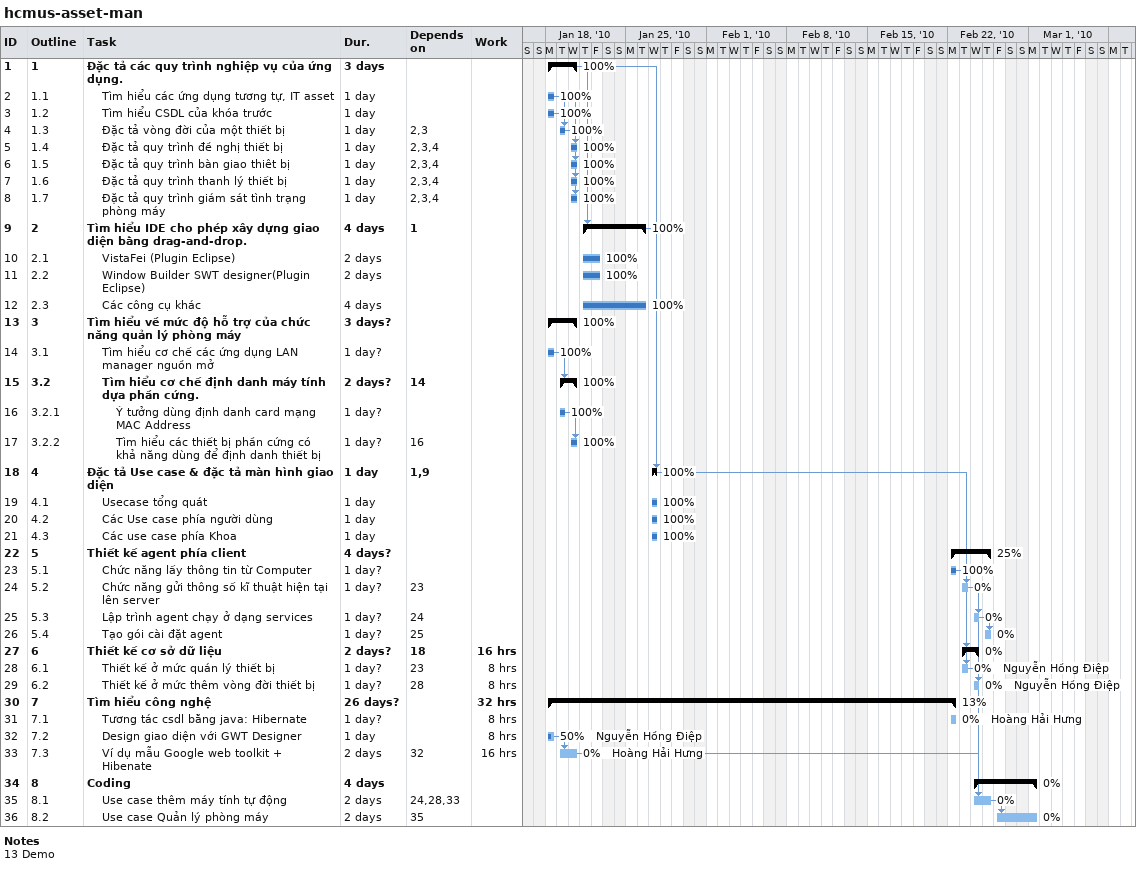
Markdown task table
hcmus-asset-man

| ID | WBS | Task | Duration | Start | Finish | Predecessors | Resources | % complete | Work (h) |
|---|---|---|---|---|---|---|---|---|---|
| 1 | 1 | **Đặc tả các quy trình nghiệp vụ của ứng dụng.** | 3d | 2010-01-18 | 2010-01-20 |  |  | 100 |  |
| 2 | 1.1 | Tìm hiểu các ứng dụng tương tự, IT asset | 1d | 2010-01-18 | 2010-01-18 |  |  | 100 |  |
| 3 | 1.2 | Tìm hiểu CSDL của khóa trước | 1d | 2010-01-18 | 2010-01-18 |  |  | 100 |  |
| 4 | 1.3 | Đặc tả vòng đời của một thiết bị | 1d | 2010-01-19 | 2010-01-19 | 2, 3 |  | 100 |  |
| 5 | 1.4 | Đặc tả quy trình đề nghị thiết bị | 1d | 2010-01-20 | 2010-01-20 | 2, 3, 4 |  | 100 |  |
| 6 | 1.5 | Đặc tả quy trình bàn giao thiêt bị | 1d | 2010-01-20 | 2010-01-20 | 2, 3, 4 |  | 100 |  |
| 7 | 1.6 | Đặc tả quy trình thanh lý thiết bị | 1d | 2010-01-20 | 2010-01-20 | 2, 3, 4 |  | 100 |  |
| 8 | 1.7 | Đặc tả quy trình giám sát tình trạng phòng máy | 1d | 2010-01-20 | 2010-01-20 | 2, 3, 4 |  | 100 |  |
| 9 | 2 | **Tìm hiểu IDE cho phép xây dựng giao diện bằng drag-and-drop.** | 4d | 2010-01-21 | 2010-01-26 | 1 |  | 100 |  |
| 10 | 2.1 | VistaFei (Plugin Eclipse) | 2d | 2010-01-21 | 2010-01-22 |  |  | 100 |  |
| 11 | 2.2 | Window Builder SWT designer(Plugin Eclipse) | 2d | 2010-01-21 | 2010-01-22 |  |  | 100 |  |
| 12 | 2.3 | Các công cụ khác | 4d | 2010-01-21 | 2010-01-26 |  |  | 100 |  |
| 13 | 3 | **Tìm hiểu về mức độ hỗ trợ của chức năng quản lý phòng máy** | 3d? | 2010-01-18 | 2010-01-20 |  |  | 100 |  |
| 14 | 3.1 | Tìm hiểu cơ chế các ứng dụng LAN manager nguồn mở | 1d? | 2010-01-18 | 2010-01-18 |  |  | 100 |  |
| 15 | 3.2 | **Tìm hiểu cơ chế định danh máy tính dựa phần cứng.** | 2d? | 2010-01-19 | 2010-01-20 | 14 |  | 100 |  |
| 16 | 3.2.1 | Ý tưởng dùng định danh card mạng MAC Address | 1d? | 2010-01-19 | 2010-01-19 |  |  | 100 |  |
| 17 | 3.2.2 | Tìm hiểu các thiết bị phần cứng có khả năng dùng để định danh thiết bị | 1d? | 2010-01-20 | 2010-01-20 | 16 |  | 100 |  |
| 18 | 4 | **Đặc tả Use case & đặc tả màn hình giao diện** | 1d | 2010-01-27 | 2010-01-27 | 1, 9 |  | 100 |  |
| 19 | 4.1 | Usecase tổng quát | 1d | 2010-01-27 | 2010-01-27 |  |  | 100 |  |
| 20 | 4.2 | Các Use case phía người dùng | 1d | 2010-01-27 | 2010-01-27 |  |  | 100 |  |
| 21 | 4.3 | Các use case phía Khoa | 1d | 2010-01-27 | 2010-01-27 |  |  | 100 |  |
| 22 | 5 | **Thiết kế agent phía client** | 4d? | 2010-02-22 | 2010-02-25 |  |  | 25 |  |
| 23 | 5.1 | Chức năng lấy thông tin từ Computer | 1d? | 2010-02-22 | 2010-02-22 |  |  | 100 |  |
| 24 | 5.2 | Chức năng gửi thông số kĩ thuật hiện tại lên server | 1d? | 2010-02-23 | 2010-02-23 | 23 |  | 0 |  |
| 25 | 5.3 | Lập trình agent chạy ở dạng services | 1d? | 2010-02-24 | 2010-02-24 | 24 |  | 0 |  |
| 26 | 5.4 | Tạo gói cài đặt agent | 1d? | 2010-02-25 | 2010-02-25 | 25 |  | 0 |  |
| 27 | 6 | **Thiết kế cơ sở dữ liệu** | 2d? | 2010-02-23 | 2010-02-24 | 18 |  | 0 | 16 |
| 28 | 6.1 | Thiết kế ở mức quán lý thiết bị | 1d? | 2010-02-23 | 2010-02-23 | 23 | Nguyễn Hồng Điệp | 0 | 8 |
| 29 | 6.2 | Thiết kế ở mức thêm vòng đời thiết bị | 1d? | 2010-02-24 | 2010-02-24 | 28 | Nguyễn Hồng Điệp | 0 | 8 |
| 30 | 7 | **Tìm hiểu công nghệ** | 26d? | 2010-01-18 | 2010-02-22 |  |  | 13 | 32 |
| 31 | 7.1 | Tương tác csdl bằng java: Hibernate | 1d? | 2010-02-22 | 2010-02-22 |  | Hoàng Hải Hưng | 0 | 8 |
| 32 | 7.2 | Design giao diện với GWT Designer | 1d | 2010-01-18 | 2010-01-18 |  | Nguyễn Hồng Điệp | 50 | 8 |
| 33 | 7.3 | Ví dụ mẫu Google web toolkit + Hibenate | 2d | 2010-01-19 | 2010-01-20 | 32 | Hoàng Hải Hưng | 0 | 16 |
| 34 | 8 | **Coding** | 4d | 2010-02-24 | 2010-03-01 |  |  | 0 |  |
| 35 | 8.1 | Use case thêm máy tính tự động | 2d | 2010-02-24 | 2010-02-25 | 24, 28, 33 |  | 0 |  |
| 36 | 8.2 | Use case Quản lý phòng máy | 2d | 2010-02-26 | 2010-03-01 | 35 |  | 0 |  |

Notes
- 13: Demo
